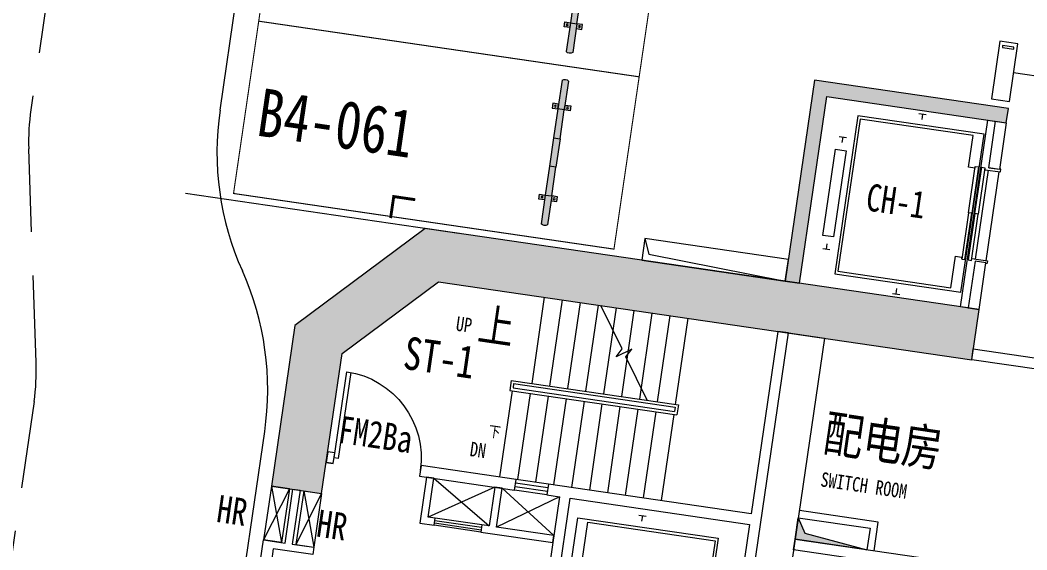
# Model space of a CAD drawing. Header units: inches. Extents: x -414268 to 632271, y -366004 to 318730.
# Drawn here: x -69171 to -55293, y 188080 to 195380 of the extents above; entities that cross this region are included whole.
import ezdxf
from ezdxf.enums import TextEntityAlignment as Align

# ---------------------------------------------------------------- set-up
doc = ezdxf.new("R2010")
doc.units = ezdxf.units.IN
doc.header["$LTSCALE"] = 1200
doc.header["$MEASUREMENT"] = 0
doc.linetypes.add('DASHEDX2', pattern=[1.5, 1, -0.5])
doc.layers.get('0').update_dxf_attribs({"linetype": 'CONTINUOUS', "lineweight": 0})
doc.layers.get('DEFPOINTS').update_dxf_attribs({"linetype": 'CONTINUOUS', "lineweight": 0})
for name, color, linetype, lineweight in [('0--挡车架', 7, 'CONTINUOUS', 0), ('0--立面标', 7, 'CONTINUOUS', 0), ('0--路缘线', 1, 'CONTINUOUS', 0), ('0－－车位', 4, 'CONTINUOUS', 0), ('0－－车位号码', 7, 'CONTINUOUS', 0), ('COL-HATCH', 7, 'CONTINUOUS', 0), ('COLUMN', 7, 'CONTINUOUS', 0), ('ELEV-DOOR', 7, 'CONTINUOUS', 0), ('ELEV-EVTR', 7, 'CONTINUOUS', 0), ('EN-TEXT', 7, 'CONTINUOUS', 0), ('GROUND', 7, 'CONTINUOUS', 0), ('JJ', 7, 'CONTINUOUS', 0), ('PUB_TEXT', 7, 'CONTINUOUS', 0), ('STAIR', 7, 'CONTINUOUS', 0), ('TEXT-EN', 7, 'CONTINUOUS', 0), ('WALL', 7, 'CONTINUOUS', 0), ('WINDOW', 7, 'CONTINUOUS', 0), ('WINDOW_TEXT', 7, 'CONTINUOUS', 0), ('井道', 7, 'CONTINUOUS', 0), ('水管井', 7, 'CONTINUOUS', 0), ('消火栓', 7, 'CONTINUOUS', 0)]:
    doc.layers.add(name, color=color, linetype=linetype, lineweight=lineweight)
doc.styles.add('-黑体', font='simhei.ttf', dxfattribs={"width": 0.8})
doc.styles.add('SIMPLEX', font='SIMPLEX.SHX')

# ---------------------------------------------------------------- blocks, each defined once
blk = doc.blocks.new('_A1LBT')
for p, q in [((0.44999999999982, 0), (0.44999999999982, 0.9969278574199233)), ((0.4999999999998, 0), (0.4999999999998, 1.0000000000004)), ((0.44999999999982, 0), (0.4999999999998, 0))]:
    blk.add_line(p, q)
blk.add_arc((0.5000000000002001, 0), 1.0000000000004, 90.0000000000229, 180)
blk = doc.blocks.new('电梯1')
at = {"layer": 'ELEV-DOOR'}
for points in [[(1941.318539092588, 9.094947017729282e-13), (1941.318539092585, 644.9999999999663), (1986.318539092586, 644.9999999999663), (1986.318539092586, 9.094947017729282e-13)], [(2031.318539092588, 9.094947017729282e-13), (2031.318539092588, 644.9999999999663), (2076.318539092586, 644.9999999999663), (2076.318539092586, 9.094947017729282e-13)], [(1941.318539092588, 9.094947017729282e-13), (1941.318539092584, -645.0000000000427), (1986.318539092586, -645.0000000000427), (1986.318539092586, 9.094947017729282e-13)], [(2031.318539092588, 9.094947017729282e-13), (2031.318539092588, -645.0000000000427), (2076.318539092586, -645.0000000000427), (2076.318539092586, 9.094947017729282e-13)]]:
    blk.add_lwpolyline(points, close=True, dxfattribs=at)
at = {"layer": 'ELEV-EVTR', "color": 5}
for points in [[(1066.909269546251, 1252.999999999966), (1166.909269546274, 1252.999999999953)], [(1116.909269546262, 1252.999999999953), (1116.909269546265, 1177.999999999965)], [(24.99999999998772, 780.0000000000246), (124.9999999999541, 780.00000000001)], [(74.99999999999955, 780.00000000001), (74.99999999999955, 705.0000000000218)], [(24.99999999998772, -780.0000000000255), (124.9999999999541, -780.0000000000109)], [(74.99999999999955, -780.0000000000109), (74.99999999999955, -705.0000000000227)], [(1116.909269546263, -1252.999999999953), (1116.909269546266, -1177.999999999965)], [(1066.909269546251, -1252.999999999967), (1166.909269546274, -1252.999999999953)]]:
    blk.add_lwpolyline(points, dxfattribs=at)
at = {"layer": 'ELEV-EVTR', "color": 2}
blk.add_lwpolyline([(2137.500000000017, -1299.999999999999), (2021.350118039955, -1299.999999999999), (2021.686960145217, 1300.000000000001), (2137.500000000017, 1300.000000000001)], dxfattribs=at)
blk.add_lwpolyline([(237.5000000000005, 1100.000000000004), (237.5000000000014, -1100.000000000001), (1996.318539092588, -1100.000000000001), (1996.318539092584, 1100.000000000002), (237.5000000000005, 1100.000000000004)], close=True, dxfattribs=at)
at = {"layer": 'ELEV-EVTR'}
blk.add_lwpolyline([(1936.318539092586, 644.9999999999663), (1936.318539092586, 619.9999999999663), (1851.318539092585, 619.9999999999673), (1851.318539092585, 1060.000000000003), (277.5, 1060.000000000003), (277.5000000000005, -1060.000000000001), (1851.318539092585, -1060.000000000003), (1851.318539092585, -620.0000000000427), (1936.318539092585, -620.0000000000427), (1936.318539092585, -645.0000000000427)], dxfattribs=at)
blk.add_lwpolyline([(0, -600.0000000000027), (0, 600.0000000000027), (149.9999999999986, 600.0000000000027), (149.9999999999986, -600.0000000000009)], close=True, dxfattribs=at)
blk = doc.blocks.new('_WBLK')
for p, q in [((-0.5, 0.5), (0.5, 0.5)), ((0.5, 0.1666666666666666), (-0.5, 0.1666666666666666)), ((0.5, -0.1666666666666667), (-0.5, -0.1666666666666667)), ((-0.4999999999999999, -0.5), (0.5, -0.5))]:
    blk.add_line(p, q)
at = {"layer": 'WINDOW_TEXT', "style": 'SIMPLEX', "flags": 9}
blk.add_attdef('A', text='', height=1, dxfattribs=at).set_placement((0, 1.5), align=Align.MIDDLE)
blk = doc.blocks.new('HR')
at = {"layer": '消火栓'}
for p, q in [((-249.9999999999964, 0), (-249.9999999999964, 749.9999999999986)), ((-249.9999999999964, -1.818989403545856e-12), (0, 749.9999999999986)), ((0, 0), (-249.9999999999964, 749.9999999999986)), ((-249.9999999999964, 749.9999999999986), (0, 749.9999999999986)), ((0, 0), (0, 749.9999999999986)), ((-249.9999999999964, 0), (0, 0))]:
    blk.add_line(p, q, dxfattribs=at)
blk = doc.blocks.new('A$C6F4820FC')
at = {"layer": '0--挡车架'}
h = blk.add_hatch(color=256, dxfattribs=at)
h.paths.add_polyline_path([(2017.784217856827, 79.3952663297232, 0.3952043560108401), (2017.78421785311, 169.3952663332057), (1617.474230922457, 169.3952663332057), (1617.474230922458, 79.39526633119387), (1684.499301437642, 79.39526633119385)])
h.paths.add_polyline_path([(818.9364171714836, 169.3952663332057), (818.9364171714836, 79.39526633119385), (1216.632018534735, 79.39526633119385), (1216.632018534736, 169.3952663332057)])
h.paths.add_polyline_path([(418.094204783764, 79.39526633119385), (418.0942047837638, 169.3952663332057), (351.0691342685791, 169.3952663332057), (17.78421785310638, 169.395266333202, 0.3952043560108128), (17.78421784939219, 79.39526632972411)])
h = blk.add_hatch(color=256, dxfattribs=at)
h.paths.add_polyline_path([(1617.474230922457, 169.3952663332057), (1684.499301437642, 169.3952663332057), (1684.499301437642, 248.7905199443812), (1617.474230922457, 248.7905199443812)])
h.paths.add_polyline_path([(1638.848788944474, 209.0928931387934, -1), (1663.124743415625, 209.0928931387934, -1)], flags=16)
h.paths.add_polyline_path([(1617.474230922457, 1.272001827601343e-05), (1684.499301437642, 1.272001827601343e-05), (1684.499301437642, 79.39526633119387), (1617.474230922457, 79.39526633119384)])
h.paths.add_polyline_path([(1638.848788944473, 39.69763952560606, -1), (1663.124743415624, 39.69763952560606, -1)], flags=16)
h.paths.add_polyline_path([(351.069134268579, 248.7905199443813), (351.0691342685791, 169.3952663332057), (418.0942047837639, 169.3952663332057), (418.0942047837638, 248.7905199443812)])
h.paths.add_polyline_path([(396.7196467617473, 209.0928931387934, 1), (372.4436922905957, 209.0928931387934, 1)], flags=16)
h.paths.add_polyline_path([(418.0942047837639, 79.39526633119387), (351.0691342685791, 79.39526633119387), (351.0691342685791, 1.272001827601343e-05), (418.0942047837639, 1.272001827601343e-05)])
h.paths.add_polyline_path([(372.4436922905957, 39.69763952560606, -1), (396.7196467617473, 39.69763952560606, -1)], flags=16)
h = blk.add_hatch(color=40, dxfattribs=at)
h.paths.add_polyline_path([(1216.632018534736, 169.3952663332056), (1216.632018534735, 79.39526633119385), (1617.474230922457, 79.39526633119385), (1617.474230922457, 169.3952663332056)])
h.paths.add_polyline_path([(818.9364171714836, 79.39526633119385), (818.9364171714836, 169.3952663332057), (418.0942047837639, 169.3952663332057), (418.0942047837639, 79.39526633119385)])
for p, q in [((17.78421785310638, 169.395266333202), (418.0942047837639, 169.3952663332057)), ((818.9364171714838, 169.3952663332057), (1216.632018534736, 169.3952663332057)), ((1617.474230922457, 169.3952663332057), (2017.78421785311, 169.3952663332057)), ((17.78421784939155, 79.39526632972411), (418.0942047837639, 79.39526633119385)), ((818.9364171714838, 79.39526633119385), (1216.632018534735, 79.39526633119385)), ((1617.474230922457, 79.39526633119385), (2017.784217856827, 79.3952663297232))]:
    blk.add_line(p, q, dxfattribs=at)
for points in [[(418.0942047837639, 169.3952663332057), (351.0691342685791, 169.3952663332057), (351.0691342685791, 248.7905199443812), (418.0942047837639, 248.7905199443812)], [(1617.474230922457, 169.3952663332057), (1684.499301437642, 169.3952663332057), (1684.499301437642, 248.7905199443812), (1617.474230922457, 248.7905199443812)], [(418.0942047837639, 79.39526633119385), (351.0691342685791, 79.39526633119385), (351.0691342685791, 1.272001827601343e-05), (418.0942047837639, 1.272001827601343e-05)], [(1617.474230922457, 79.39526633119385), (1684.499301437642, 79.39526633119385), (1684.499301437642, 1.272001827601343e-05), (1617.474230922457, 1.272001827601343e-05)]]:
    blk.add_lwpolyline(points, close=True, dxfattribs=at)
at = {"layer": '0--挡车架', "color": 0}
for points in [[(818.9364171714838, 169.3952663332057), (818.9364171714838, 79.39526633119385), (418.0942047837639, 79.39526633119385), (418.0942047837639, 169.3952663332057)], [(1617.474230922457, 169.3952663332057), (1617.474230922457, 79.39526633119385), (1216.632018534735, 79.39526633119385), (1216.632018534736, 169.3952663332057)]]:
    blk.add_lwpolyline(points, close=True, dxfattribs=at)
at = {"layer": '0--挡车架'}
for centre in [(384.5816695261715, 209.0928931387934), (1650.986766180049, 209.0928931387934), (384.5816695261715, 39.69763952560606), (1650.986766180049, 39.69763952560606)]:
    blk.add_circle(centre, 12.13797723557582, dxfattribs=at)
for centre, start, end in [((65.82469069586296, 124.3952663294804), 136.8717046789877, 223.1282953162828), ((1969.743745010358, 124.3952663294804), 316.871704683716, 43.12829532101674)]:
    blk.add_arc(centre, 65.82466886578737, start, end, dxfattribs=at)
blk = doc.blocks.new('A$C001A7B1A')
at = {"layer": '0－－车位', "const_width": 15}
blk.add_lwpolyline([(2407.499988817268, 5307.500045389108), (7.499988817267877, 5307.500045389108), (7.499988817267877, 7.500045389109687), (2407.499988817268, 7.500045389109687)], close=True, dxfattribs=at)
at = {"layer": '0--挡车架'}
blk.add_blockref('A$C6F4820FC', (189.7157709641579, 883.1047790596294), dxfattribs=at)

msp = doc.modelspace()

# ---------------------------------------------------------------- hatches: boundary and pattern name
at = {"layer": 'COL-HATCH'}
for points in [[(-58425.78579666594, 191754.5580082163), (-58049.71208805381, 194325.9768928194), (-55576.30628535553, 193964.2156040092), (-55547.32975354663, 194162.1275101714), (-58218.66445879819, 194552.8140511949), (-58623.68056122592, 191783.5004020318)], [(-58425.78579666594, 191754.5580082163), (-58049.71208805381, 194325.9768928194), (-55576.30628535553, 193964.2156040092), (-55547.32975354663, 194162.1275101714), (-58218.66445879819, 194552.8140511949), (-58623.68056122592, 191783.5004020318)], [(-55952.10123966704, 191392.7780855217), (-63587.81010592042, 192509.5114845056), (-65383.29570514313, 191172.2017121626), (-65707.0075135805, 188958.8093948511), (-65014.37583762076, 188857.5110164966), (-64732.62319134426, 190784.0058998965), (-63402.2110503632, 191774.9206463851), (-56053.39961802156, 190700.1464095619)], [(-55952.10123966704, 191392.7780855217), (-63587.81010592042, 192509.5114845056), (-65383.29570514313, 191172.2017121626), (-65707.0075135805, 188958.8093948511), (-65014.37583762076, 188857.5110164966), (-64732.62319134426, 190784.0058998965), (-63402.2110503632, 191774.9206463851), (-56053.39961802156, 190700.1464095619)]]:
    msp.add_hatch(color=256, dxfattribs=at).paths.add_polyline_path(points)
at = {"layer": '井道'}
msp.add_hatch(color=254, dxfattribs=at).paths.add_polyline_path([(-58443.60087745503, 188523.1213891726), (-58352.95858618699, 188311.4328102365), (-57497.54064537893, 188081.5672732548), (-58487.06184821768, 188226.2861717315)])

# ---------------------------------------------------------------- linework, layer by layer
at = {"layer": '0--立面标', "const_width": 40.00000000000001}
msp.add_lwpolyline([(-63723.52540757298, 192905.6641229562), (-64020.36755441286, 192949.0777136796), (-64063.78114513634, 192652.2355668398)], dxfattribs=at)
at = {"layer": '0--路缘线', "linetype": 'DASHEDX2'}
for p, q in [((-66649.93662211293, 210366.1420410103), (-69022.28842221084, 194145.0926030925)), ((-68949.10384424968, 190662.1388094341), (-69052.03500378906, 193606.1313931092)), ((-68978.85042582796, 190123.1775994507), (-70499.9481503123, 179722.6116345939))]:
    msp.add_line(p, q, dxfattribs=at)
at = {"layer": '0--路缘线'}
for p, q in [((-66414.88906633097, 194138.5449666402), (-64096.20271304296, 209992.6547854956)), ((-68319.39333901386, 172478.5734856486), (-65799.42421083321, 189708.9622536887))]:
    msp.add_line(p, q, dxfattribs=at)
for centre, radius, start, end in [((-66053.86695381196, 193710.9566958594), 3000, 171.6793996841437, 182.00242341898), ((-62456.99377513252, 193559.6970903293), 4000, 171.6793996841437, 204.1411446499244), ((-69757.31950203166, 190287.8101299996), 4000, 351.6793996841437, 24.14114464992438), ((-71947.27189422672, 190557.3135066839), 3000, 351.6793996841437, 2.002423418979963)]:
    msp.add_arc(centre, radius, start, end, dxfattribs=at)
at = {"layer": 'COL-HATCH'}
for p in [(-63123.81141212909, 192441.6510084819), (-63123.81141212897, 192441.6510084819), (-63123.81141212909, 192441.6510084819)]:
    msp.add_line(p, (-66891.6508640474, 192992.7029450693), dxfattribs=at)
at = {"layer": 'COLUMN'}
for points in [[(-58425.78579666594, 191754.5580082163), (-58049.71208805381, 194325.9768928194), (-55576.30628535553, 193964.2156040092), (-55547.32975354663, 194162.1275101714), (-58218.66445879819, 194552.8140511949), (-58623.68056122592, 191783.5004020318)], [(-55952.10123966704, 191392.7780855217), (-63587.81010592042, 192509.5114845056), (-65383.29570514313, 191172.2017121626), (-65707.0075135805, 188958.8093948511), (-65014.37583762076, 188857.5110164966), (-64732.62319134426, 190784.0058998965), (-63402.2110503632, 191774.9206463851), (-56053.39961802156, 190700.1464095619)]]:
    msp.add_lwpolyline(points, close=True, dxfattribs=at)
at = {"layer": 'DEFPOINTS'}
for p, q in [((-55670.46626995632, 193320.0833316938), (-55818.88734337629, 193341.7901270555)), ((-55858.44711778848, 192034.7568358772), (-56006.86819120834, 192056.4636312389))]:
    msp.add_line(p, q, dxfattribs=at)
at = {"layer": 'ELEV-DOOR', "color": 5}
for points in [[(-55870.25361900218, 193344.2493279298), (-55873.87141822913, 193319.5124823597), (-55658.07634944993, 193287.9521433181), (-55652.28787068679, 193327.5310962302), (-55669.01915026561, 193329.9780699219)], [(-56056.78734714352, 192068.817570341), (-56053.16954791656, 192093.5544159111), (-55837.37447913736, 192061.9940768695), (-55843.16295790055, 192022.4151239575), (-55859.89423747919, 192024.8620976493)]]:
    msp.add_lwpolyline(points, dxfattribs=at)
at = {"layer": 'ELEV-EVTR'}
for p, q in [((-56002.52683213603, 192086.1478459229), (-55823.08399047953, 193313.0953861944)), ((-55854.10575871606, 192064.4410505612), (-55674.66291705956, 193291.3885908327))]:
    msp.add_line(p, q, dxfattribs=at)
at = {"layer": 'ELEV-EVTR', "color": 2}
msp.add_lwpolyline([(-59546.24978320953, 188239.8390582904), (-59925.39514217252, 185647.4176425525), (-61863.59481021907, 185930.8821304107), (-61484.44945125625, 188523.3035461486), (-59546.24978320953, 188239.8390582904)], close=True, dxfattribs=at)
at = {"layer": 'ELEV-EVTR'}
msp.add_lwpolyline([(-61560.38671295543, 187589.4628036804), (-61564.00451218238, 187564.7259581103), (-61479.89923724439, 187552.4254407387), (-61346.76422571344, 188462.7413577203), (-59591.61721488461, 188206.0485841415), (-59959.18561632134, 185692.7850742275), (-61714.33262715006, 185949.4778478064), (-61659.3420789009, 186325.4779004672), (-61743.44735383888, 186337.7784178388), (-61747.06515306584, 186313.0415722688)], dxfattribs=at)
at = {"layer": 'ELEV-EVTR', "color": 5}
for points in [[(-60542.68237710389, 188540.1963955617), (-60641.62975938385, 188554.6675924695)], [(-60592.15606824384, 188547.4319940156), (-60603.0094659247, 188473.2214573056)]]:
    msp.add_lwpolyline(points, dxfattribs=at)
at = {"layer": 'GROUND'}
for points in [[(-57398.59326309885, 188067.0960763471), (-57340.70847546775, 188462.8856054669), (-58429.12968054728, 188622.0687714525)], [(-58487.0144681785, 188226.2792423326), (-58443.60087745503, 188523.1213891726), (-57454.12705465558, 188378.4094200947), (-57497.54064537882, 188081.5672732548)]]:
    msp.add_lwpolyline(points, dxfattribs=at)
at = {"layer": 'JJ'}
msp.add_line((-55474.92941273411, 194656.8579294441), (-54619.03455601173, 194531.6820761958), dxfattribs=at)
for points in [[(-55780.18265606568, 194297.2463925942), (-55532.81420036603, 194261.0684003244), (-55417.04462510248, 195052.6474585639), (-55664.4130808019, 195088.8254508337)], [(-55630.44014926243, 195002.6564678354), (-55474.27151489857, 194979.8165805475), (-55470.3958551893, 195006.316557383), (-55626.56448955316, 195029.1564446711)]]:
    msp.add_lwpolyline(points, close=True, dxfattribs=at)
at = {"layer": 'STAIR'}
for p, q in [((-62114.4232265724, 190373.8140382156), (-61940.76886367908, 191561.1826255751)), ((-61867.05477087258, 190337.6360459461), (-61693.40040797921, 191525.0046333056)), ((-61619.68631517276, 190301.4580536767), (-61446.03195227933, 191488.8266410361)), ((-61372.31785947277, 190265.2800614072), (-61198.66349657939, 191452.6486487667)), ((-60872.57411003922, 190848.6635223939), (-61164.55257489963, 191447.6598774323)), ((-61124.94940377283, 190229.1020691378), (-60951.29504087951, 191416.4706564972)), ((-60877.58094807301, 190192.9240768683), (-60703.92658517964, 191380.2926642278)), ((-60630.21249237302, 190156.7460845988), (-60456.5581294797, 191344.1146719584)), ((-60382.84403667314, 190120.5680923293), (-60209.18967377982, 191307.9366796888)), ((-60135.47558097326, 190084.3901000599), (-59961.82121807989, 191271.7586874194)), ((-60954.15177860565, 190742.1502181016), (-60872.57411003922, 190848.6635223939)), ((-60738.41686546546, 190847.309370116), (-60954.15177860565, 190742.1502181016)), ((-60819.99453403195, 190740.7960658238), (-60738.41686546546, 190847.309370116)), ((-60528.01606917137, 190141.7997107853), (-60819.99453403195, 190740.7960658238)), ((-62401.37063518428, 190415.7805092481), (-62421.63031085517, 190277.2541740562)), ((-62401.37063518428, 190415.7805092481), (-60095.89662806137, 190078.6016212968)), ((-62555.70572083653, 189084.0971079336), (-62382.05135794316, 190271.4656952931)), ((-62421.63031085517, 190277.2541740562), (-60116.15630373225, 189940.0752861049)), ((-62367.58016103541, 190370.4130775731), (-62376.26287918008, 190311.0446482051)), ((-62376.26287918008, 190311.0446482051), (-60149.94677788112, 189985.44271778)), ((-62367.58016103541, 190370.4130775731), (-60141.26405973645, 190044.8111471479)), ((-62308.33726513677, 189047.9191156641), (-62134.6829022434, 190235.2877030236)), ((-62060.96880943689, 189011.7411233946), (-61887.31444654346, 190199.1097107541)), ((-61813.60035373701, 188975.5631311252), (-61639.94599084358, 190162.9317184848)), ((-61566.23189803708, 188939.3851388558), (-61392.57753514359, 190126.7537262152)), ((-61318.86344233714, 188903.2071465863), (-61145.20907944377, 190090.5757339458)), ((-61071.49498663732, 188867.0291543168), (-60897.84062374383, 190054.3977416764)), ((-60824.12653093738, 188830.8511620474), (-60650.47216804395, 190018.2197494068)), ((-60141.26405973645, 190044.8111471479), (-60149.94677788112, 189985.44271778)), ((-60095.89662806137, 190078.6016212968), (-60116.15630373225, 189940.0752861049)), ((-60576.75807523751, 188794.6731697779), (-60403.10371234408, 189982.0417571374)), ((-60329.38961953763, 188758.4951775085), (-60155.7352566442, 189945.863764868))]:
    msp.add_line(p, q, dxfattribs=at)
at = {"layer": 'WALL'}
for p, q in [((-64831.52363869594, 189417.0732204303), (-64930.47102097585, 189431.5444173382)), ((-64853.23043405765, 189268.6521470104), (-64831.52363869594, 189417.0732204303)), ((-64853.23043405765, 189268.6521470104), (-64952.17781633756, 189283.1233439182))]:
    msp.add_line(p, q, dxfattribs=at)
for points in [[(-55576.26192842284, 193964.2091163472), (-55670.14729733329, 193322.2641862021), (-55818.56837075326, 193343.9709815638), (-55724.6830018427, 193985.9159117088)], [(-55952.33248669922, 191392.8119057326), (-55858.44711778878, 192034.7568358776), (-56006.86819120869, 192056.4636312393), (-56100.75356011919, 191414.5187010942)], [(-58576.58599158097, 191069.3005143284), (-58725.00706500094, 191091.00730969), (-59092.57546645857, 188577.7437997791), (-61887.83901586739, 188986.555112424), (-61909.54581122909, 188838.1340390041), (-61736.3878922392, 188812.8094444154), (-61907.1480157515, 187645.2303335089), (-61758.72694233147, 187623.5235381473), (-61587.96681881911, 188791.1026490538), (-59114.28226182034, 188429.3227263593), (-59557.10088719841, 185401.5328285925), (-59408.67981377849, 185379.8260332308)], [(-59408.65168835805, 185379.6874496129), (-58576.55786616053, 191069.1619307104), (-58081.82095476065, 190996.8059461715), (-58913.91477695818, 185307.331465074)], [(-54760.48030465847, 189520.6297080555), (-54618.66257496213, 190490.3140543991), (-56053.39961802156, 190700.1464095619), (-56031.69282265985, 190848.567482982), (-54151.69255933602, 190573.6147417334), (-54173.39935469773, 190425.1936683134), (-54470.24150154222, 190468.6072590374), (-54612.0592312385, 189498.9229126938)], [(-64930.47102097608, 189431.5444173384), (-64952.17781633785, 189283.1233439184), (-64853.23043405788, 189268.6521470106), (-64831.52363869618, 189417.0732204305)], [(-63665.86184669833, 189094.9977841172), (-62354.8090314889, 188903.2544250891), (-62333.10223612719, 189051.675498509), (-63644.15505133662, 189243.4188575371)], [(-63566.91446441837, 189080.5265872093), (-63659.53012462816, 188447.2633406176), (-63461.63536006777, 188418.3209468058), (-63447.16416316049, 188517.2683290821), (-63546.11154544051, 188531.7395259898), (-63467.96708213846, 189066.0553903017)], [(-65311.21798445913, 188900.9246072186), (-65419.75196126744, 188158.81924012), (-65122.90981442854, 188115.4056493968), (-65137.38101133646, 188016.4582671168), (-65681.59161387617, 188096.0498501096), (-65707.63976831001, 187917.9445620073), (-65856.0608417298, 187939.6513573689), (-65815.5414903881, 188216.7040277513), (-65518.6993435474, 188173.2904370278), (-65410.16536673915, 188915.3958041263)], [(-62626.91433275887, 188943.0502165854), (-62705.05879606085, 188408.7343522736), (-62804.00617833919, 188423.2055491926), (-62818.4773752481, 188324.2581669053), (-61829.00355244905, 188179.5461978237), (-61814.53235554125, 188278.4935801036), (-62606.11141378083, 188394.2631553659), (-62527.96695047885, 188928.5790196778)], [(-55045.56288374175, 187571.3662771404), (-58508.72126354027, 188077.8581689128), (-58487.01446817856, 188226.2792423327), (-55023.85608838004, 187719.7873505603), (-54905.19227373623, 188531.1558852559), (-54756.77120031626, 188509.4490898942), (-55031.72394156409, 186629.448826575), (-55180.14501498407, 186651.1556219367)]]:
    msp.add_lwpolyline(points, close=True, dxfattribs=at)
at = {"layer": '井道'}
for p, q in [((-63467.96708213846, 189066.0553903017), (-62705.05879606085, 188408.7343522736)), ((-62626.91433275887, 188943.0502165855), (-63546.11154544051, 188531.7395259898)), ((-62527.96695047885, 188928.5790196778), (-61814.53235554125, 188278.4935801036)), ((-61736.3878922392, 188812.8094444154), (-62606.11141378083, 188394.2631553659))]:
    msp.add_line(p, q, dxfattribs=at)
msp.add_lwpolyline([(-58443.60087745503, 188523.1213891726), (-58352.95858618699, 188311.4328102365), (-57497.54064537893, 188081.5672732548), (-58487.06184821768, 188226.2861717315)], close=True, dxfattribs=at)
at = {"layer": '水管井'}
msp.add_lwpolyline([(-58623.68056122592, 191783.5004020318), (-58580.26697050256, 192080.3425488717), (-60559.21461610176, 192369.7664870274), (-60602.62820682506, 192072.9243401875)], close=True, dxfattribs=at)
msp.add_lwpolyline([(-60559.21461610176, 192369.7664870274), (-60502.69140647218, 192157.0625653132), (-58623.68056122592, 191783.5004020318)], dxfattribs=at)

# ---------------------------------------------------------------- block references
at = {"xscale": -1}
for name, p, rotation in [('A$C001A7B1A', (-60281.59350095905, 196980.2958467584), 81.67939966381174), ('A$C001A7B1A', (-60628.90222674597, 194605.5586720393), 81.67939966381174), ('HR', (-65014.36915297568, 188857.5100388575), 171.6793996836047)]:
    msp.add_blockref(name, p, dxfattribs=dict(at, rotation=rotation))
at = {"rotation": 171.6793996836872}
msp.add_blockref('HR', (-65707.00751358026, 188958.8093948509), dxfattribs=at)
at = {"layer": 'COL-HATCH', "rotation": 351.6793996836047}
msp.add_blockref('电梯1', (-58017.92433858966, 193007.4982855475), dxfattribs=at)
at = {"layer": 'WINDOW', "rotation": 171.6793996836103}
for name, p, xscale, yscale, zscale in [('_A1LBT', (-64247.94105743134, 189260.8442877698), 1199.999999999997, -1199.999999999998, 1200), ('_WBLK', (-62121.32402367837, 188944.9047687546), 449.9999999999916, 150.0000000037307, 450), ('_WBLK', (-63132.82076920342, 188420.7632479991), 650.000000000001, 100.0000000074524, 650)]:
    msp.add_blockref(name, p, dxfattribs=dict(at, xscale=xscale, yscale=yscale, zscale=zscale))

# ---------------------------------------------------------------- texts
at = {"layer": '0－－车位号码', "style": '-黑体', "width": 0.8}
msp.add_text('B4-061', height=660, rotation=351.67939968401, dxfattribs=at).set_placement((-65931.08718568186, 193792.8981211139))
at = {"layer": 'EN-TEXT', "char_height": 200, "attachment_point": 1, "rotation": 351.67939968361037, "style": '-黑体'}
for s, insert, width in [('UP', (-63143.84917870234, 191300.0926985459), 1685.885922234143), ('DN', (-62951.27864961146, 189571.9408369879), 1685.885922234143), ('SWITCH ROOM', (-58116.79614484368, 189153.907615711), 2598.488535295242)]:
    msp.add_mtext(s, dxfattribs=dict(at, insert=insert, width=width))
at = {"layer": 'PUB_TEXT', "style": '-黑体', "width": 0.8}
for s, height, p in [('上', 450, (-62878.61478621326, 190978.050082357)), ('ST-1', 450, (-63906.19816040713, 190578.5764786744)), ('配电房', 500, (-58120.02347425674, 189452.90043728)), ('下', 150, (-62721.90317359025, 189646.0395271372))]:
    msp.add_text(s, height=height, rotation=351.6793996837307, dxfattribs=at).set_placement(p)
at = {"layer": 'TEXT-EN', "style": '-黑体', "width": 0.8}
msp.add_text('CH-1', height=375, rotation=351.6793996837307, dxfattribs=at).set_placement((-57526.54092809674, 192761.5763605101))
at = {"layer": 'WINDOW_TEXT', "style": '-黑体', "width": 0.8}
msp.add_text('FM2Ba', height=375, rotation=351.6793996837307, dxfattribs=at).set_placement((-64801.89575756114, 189558.2649532433))
at = {"layer": '消火栓', "style": '-黑体', "width": 0.8}
for p in [(-66476.9579066356, 188466.8768379731), (-65099.46022091032, 188265.4158211092)]:
    msp.add_text('HR', height=375, rotation=351.6793996837307, dxfattribs=at).set_placement(p)

doc.saveas('drawing.dxf')
